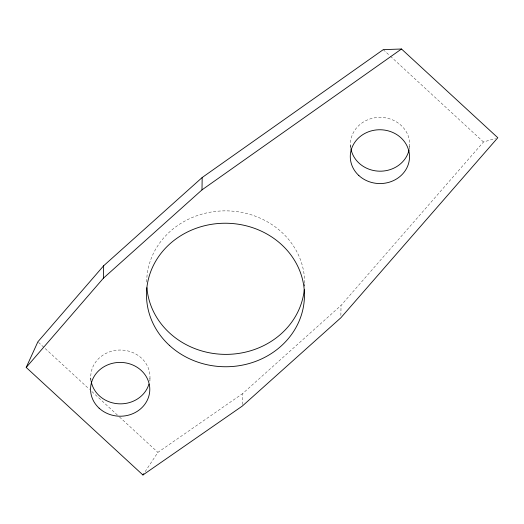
<?xml version="1.0" encoding="UTF-8"?>
<svg xmlns="http://www.w3.org/2000/svg" width="524" height="524" viewBox="0 0 524 524"><rect width="100%" height="100%" fill="white"/><g stroke="black" fill="none" stroke-linecap="round" stroke-linejoin="round"><path stroke-width="0.39" stroke-dasharray="2.62 1.97" d="M90.698 380.575L90.757 376.71M149.93 381.033L149.988 377.169M242.317 404.528L242.488 393.701L341.026 305.433L483.495 141.997L495.54 138.408M304.595 286.327L304.647 283.235M340.869 315.487L341.026 305.433M350.418 147.919L350.477 144.054M409.637 149.157L409.716 144.513M145.135 471.672L157.901 452.376L242.488 393.701M383.267 49.642L389.869 55.727M390.465 56.278L483.495 141.997M38.475 342.342L89.486 389.339M91.883 391.552L118.889 416.436M119.492 416.986L157.901 452.376M350.661 147.178A29.619 26.907 0.9 0 1 380.693 117.383A29.619 26.907 0.9 0 1 409.375 148.416M91.045 380.614A29.619 26.907 0.9 0 1 120.54 350.032A29.619 26.907 0.9 0 1 149.654 381.066M146.687 282.004A78.98 71.755 0.9 0 1 227.442 210.884A78.98 71.755 0.9 0 1 304.588 285.665"/><path stroke-width="0.79" d="M26.2 367.435L103.451 278.146L103.647 265.773L202.185 177.505L383.267 49.642L401.502 49.007L497.8 137.733L340.829 317.813L242.291 406.08L142.934 474.993L26.2 367.435L37.879 341.786L103.647 265.773M103.451 278.146L201.989 189.878L202.185 177.505M142.934 474.993L143.818 473.663M201.989 189.878L401.502 49.007M409.067 149.962A29.619 26.907 0.9 0 1 379.5 171.184A29.619 26.907 0.9 0 1 350.903 148.737M148.94 384.125A29.619 26.907 0.9 0 1 118.922 403.814A29.619 26.907 0.9 0 1 91.183 381.393M304.28 289.739A78.98 71.755 0.9 0 1 224.776 354.368A78.98 71.755 0.9 0 1 146.903 287.702M99.121 408.176A29.619 26.907 0.9 0 0 148.744 396.498A29.619 26.907 0.9 0 0 112.673 363.263A29.619 26.907 0.9 0 0 99.121 408.176M358.842 175.52A29.619 26.907 0.9 0 0 408.465 163.848A29.619 26.907 0.9 0 0 372.394 130.607A29.619 26.907 0.9 0 0 358.842 175.52M169.317 345.296A78.98 71.755 0.9 0 0 301.647 314.158A78.98 71.755 0.9 0 0 205.454 225.523A78.98 71.755 0.9 0 0 169.317 345.296"/></g></svg>
